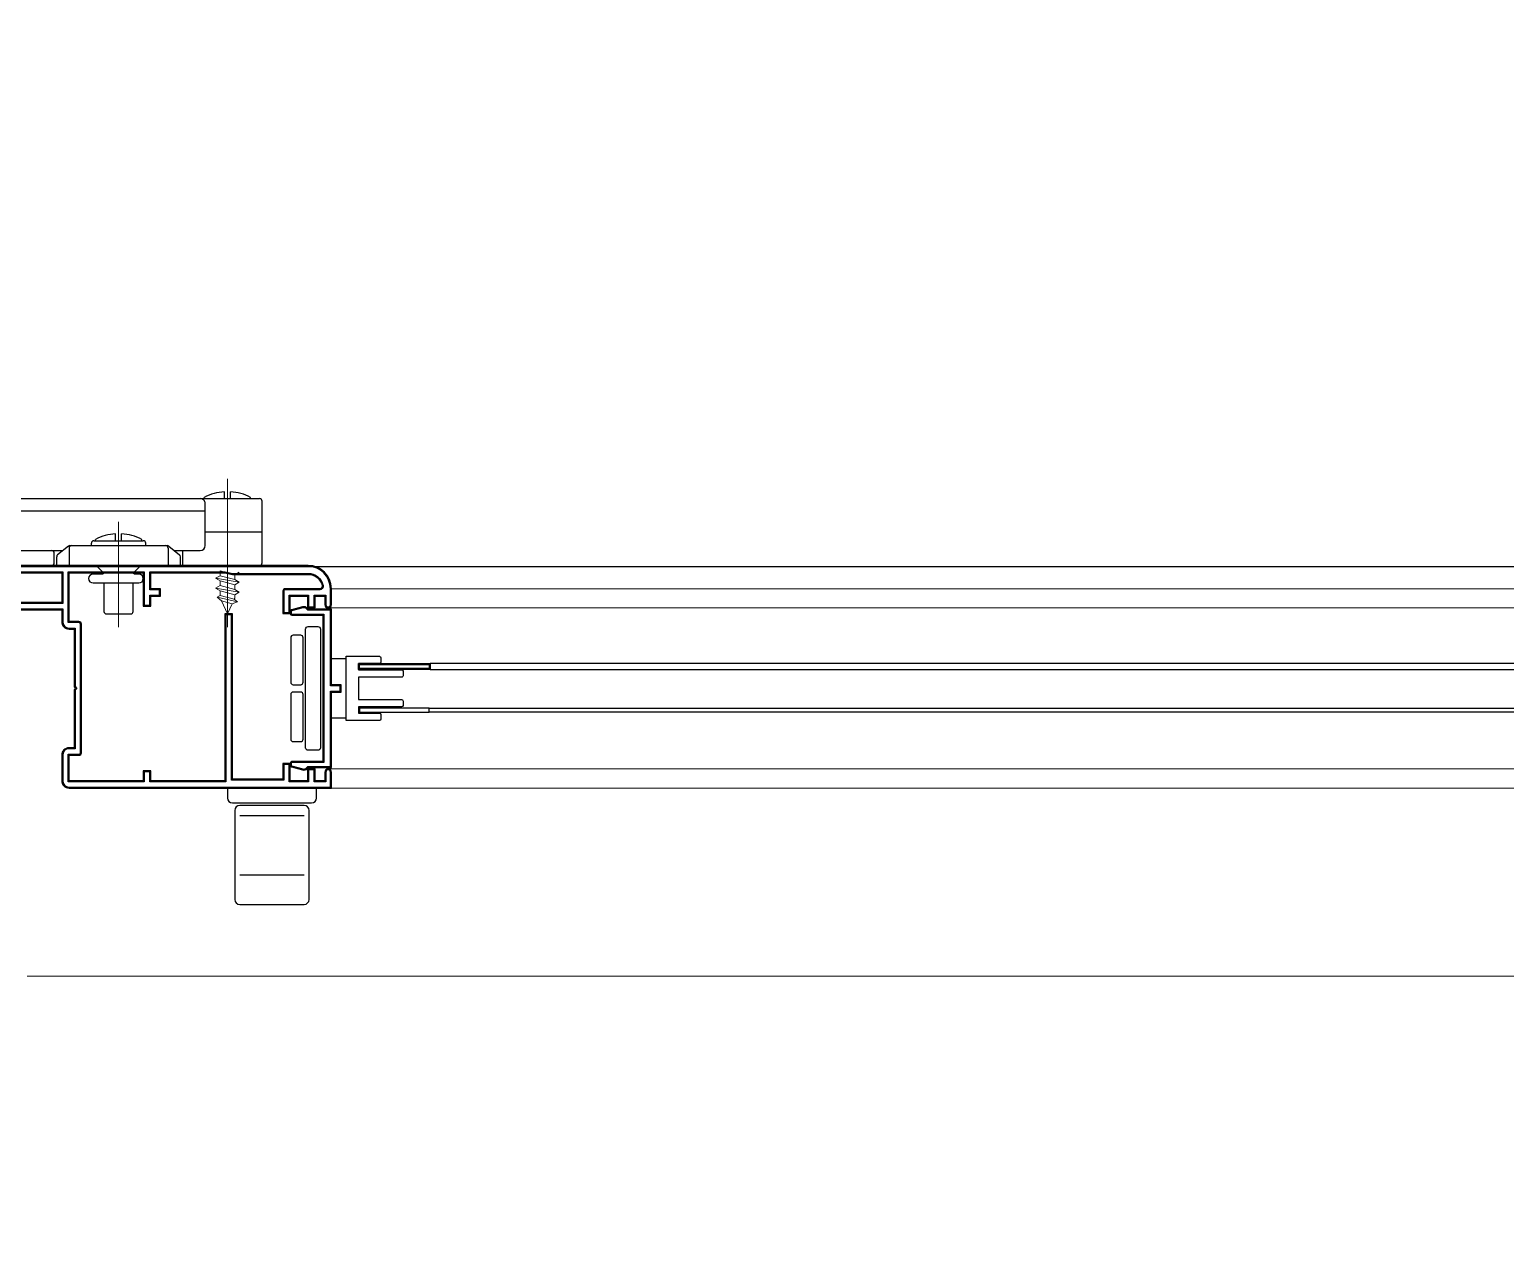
# Model space of a CAD drawing. Header units: millimetres. Extents: x 1251.1 to 1334.1, y 1577.6 to 1641.3.
# Drawn here: x 1276.8753 to 1277.1735, y 1620.4217 to 1620.668 of the extents above; entities that cross this region are included whole.
import ezdxf

# ---------------------------------------------------------------- set-up
doc = ezdxf.new("R2010")
doc.units = ezdxf.units.MM
doc.layers.add('MONTANTI sezioni - windows structure section', color=2, linetype='Continuous')
doc.layers.add('MURATURA', color=140, linetype='Continuous')
doc.layers.add('PROIEZIONI finissime - fine lines', color=251, linetype='Continuous', lineweight=9)

msp = doc.modelspace()

# ---------------------------------------------------------------- hatches: boundary and pattern name
h = msp.add_hatch()
h.set_pattern_fill('GRASS', color=256, scale=0.05399999999999999)
h.set_pattern_definition([(90, (0, 0), (-0.9698676609599999, 0.9698676609599999), [0.257175, -1.68256032192]), (45, (0, 0), (-0.9698676610754683, 0.9698676610754684), [0.257175, -1.114425]), (135, (0, 0), (-0.9698676610754684, -0.9698676610754683), [0.257175, -1.114425])])
h.paths.add_polyline_path([(1288.156753483145, 1623.663419884172), (1271.814513092768, 1623.663419884172), (1271.653388966745, 1615.164947138083), (1275.156753483145, 1615.164947138083), (1275.156753483145, 1616.859523159729), (1275.156753483145, 1618.059523159729), (1275.156753483145, 1620.559523159729), (1288.156753483145, 1620.559523159729)])
h = msp.add_hatch()
h.set_pattern_fill('GRASS', color=256, scale=10)
h.set_pattern_definition([(90, (0, 0), (-179.6051224, 179.6051224), [47.625, -311.5852448]), (45, (0, 0), (-179.605122421383, 179.6051224213831), [47.625, -206.375]), (135, (0, 0), (-179.6051224213831, -179.605122421383), [47.625, -206.375])])
h.paths.add_polyline_path([(1288.156753483145, 1623.663419884172), (1271.814513092768, 1623.663419884172), (1271.653388966745, 1615.164947138083), (1275.156753483145, 1615.164947138083), (1275.156753483145, 1616.859523159729), (1275.156753483145, 1618.059523159729), (1275.156753483145, 1620.559523159729), (1288.156753483145, 1620.559523159729)])

# ---------------------------------------------------------------- linework, layer by layer
at = {"layer": 'MONTANTI sezioni - windows structure section'}
for p, q in [((1276.914653483145, 1620.573217224021), (1276.914653483145, 1620.57459956167)), ((1276.915853483145, 1620.573217224021), (1276.915853483145, 1620.57459956167)), ((1276.856989455116, 1620.573217224021), (1276.921753483145, 1620.573217224021)), ((1276.910561388299, 1620.573288627666), (1276.910561388299, 1620.573473947819)), ((1276.910753483146, 1620.563717224021), (1276.910753483146, 1620.572217224021)), ((1276.919945577992, 1620.573288627666), (1276.919945577992, 1620.573473947819)), ((1276.922253483145, 1620.560217224021), (1276.922253483145, 1620.572717224021)), ((1276.857368146456, 1620.570717224021), (1276.910753483146, 1620.570717224021)), ((1276.892653483145, 1620.564717224021), (1276.892653483145, 1620.56609956167)), ((1276.893853483145, 1620.564717224021), (1276.893853483145, 1620.56609956167)), ((1276.922253483145, 1620.566467224021), (1276.910753483146, 1620.566467224021)), ((1276.858753483145, 1620.562717224021), (1276.882003483145, 1620.562717224021)), ((1276.883116526151, 1620.563607658426), (1276.880941135621, 1620.561867346002)), ((1276.883116526151, 1620.563607658426), (1276.880941135621, 1620.561867346002)), ((1276.883253483145, 1620.563217224021), (1276.883253483145, 1620.559717224021)), ((1276.883253483145, 1620.563217224021), (1276.883253483145, 1620.559717224021)), ((1276.883428873675, 1620.563717224021), (1276.903078092615, 1620.563717224021)), ((1276.887753483145, 1620.563717224021), (1276.887753483145, 1620.564217224021)), ((1276.887753483145, 1620.563717224021), (1276.887753483145, 1620.564217224021)), ((1276.888253483145, 1620.564717224021), (1276.898253483145, 1620.564717224021)), ((1276.888561388299, 1620.564788627666), (1276.888561388299, 1620.564973947819)), ((1276.888561388299, 1620.564788627666), (1276.888561388299, 1620.564973947819)), ((1276.897945577992, 1620.564788627666), (1276.897945577992, 1620.564973947819)), ((1276.898753483145, 1620.563717224021), (1276.898753483145, 1620.564217224021)), ((1276.903253483145, 1620.563217224021), (1276.903253483145, 1620.559717224021)), ((1276.903390440139, 1620.563607658426), (1276.905565830669, 1620.561867346002)), ((1276.904503483145, 1620.562717224021), (1276.909753483145, 1620.562717224021)), ((1276.906253483146, 1620.559717224021), (1276.906253483146, 1620.562717224021)), ((1276.861753483146, 1620.559717224021), (1276.879753483145, 1620.559717224021)), ((1276.880253483145, 1620.560217224021), (1276.880253483145, 1620.562217224021)), ((1276.880253483145, 1620.560217224021), (1276.880253483145, 1620.562217224021)), ((1276.880753483145, 1620.559717224021), (1276.880753483145, 1620.561476911597)), ((1276.880753483145, 1620.559717224021), (1276.880753483145, 1620.561476911597)), ((1276.880753483145, 1620.559717224021), (1276.905753483145, 1620.559717224021)), ((1276.905753483145, 1620.559717224021), (1276.905753483145, 1620.561476911597)), ((1276.906253483146, 1620.559717224021), (1276.921753483145, 1620.559717224021)), ((1276.890103483145, 1620.556167224021), (1276.896403483145, 1620.556167224021)), ((1276.939253483145, 1620.540867224021), (1276.936253483145, 1620.540867224021)), ((1277.391919423889, 1620.539867224021), (1276.956253483145, 1620.539867224021)), ((1276.956253483145, 1620.538667224021), (1277.391919423889, 1620.538667224021)), ((1276.956053483145, 1620.530867224021), (1277.391719423889, 1620.530867224021)), ((1277.391719423889, 1620.530067224021), (1276.956053483145, 1620.530067224021)), ((1276.939253483145, 1620.528867224021), (1276.936253483145, 1620.528867224021)), ((1276.917753483145, 1620.509217224021), (1276.930753483146, 1620.509217224021)), ((1276.917753483145, 1620.497217224021), (1276.930753483146, 1620.497217224021))]:
    msp.add_line(p, q, dxfattribs=at)
for points in [[(1276.873253483145, 1620.550717224021), (1276.881753483145, 1620.550717224021), (1276.881753483145, 1620.548367224021, 0.4142135623730951), (1276.883253483145, 1620.546867224021), (1276.884253483145, 1620.546867224021), (1276.884253483145, 1620.535167224021), (1276.884553483145, 1620.534867224021), (1276.884253483145, 1620.534567224021), (1276.884253483145, 1620.522867224021), (1276.883253483145, 1620.522867224021, 0.4142135623730951), (1276.881753483145, 1620.521367224021), (1276.881753483145, 1620.516217224021, 0.4142135623730951), (1276.883253483145, 1620.514717224021), (1276.936253483145, 1620.514717224021), (1276.936253483145, 1620.517967224021, 1), (1276.934953483145, 1620.517967224021), (1276.934953483145, 1620.516217224021), (1276.932953483145, 1620.516217224021), (1276.932953483145, 1620.518617224021), (1276.931453483145, 1620.518617224021), (1276.931453483145, 1620.516217224021), (1276.927953483145, 1620.516217224021), (1276.927953483145, 1620.519717224021), (1276.926453483145, 1620.519717224021), (1276.926453483145, 1620.516517224021), (1276.916253483145, 1620.516517224021), (1276.916253483145, 1620.549917224021), (1276.914753483145, 1620.549917224021), (1276.914753483145, 1620.516217224021), (1276.899753483145, 1620.516217224021), (1276.899753483145, 1620.518217224021), (1276.898253483145, 1620.518217224021), (1276.898253483145, 1620.516217224021), (1276.883253483145, 1620.516217224021), (1276.883253483145, 1620.521367224021), (1276.885253483145, 1620.521367224021, 0.4142135623730951), (1276.885753483145, 1620.521867224021), (1276.885753483145, 1620.547867224021, 0.4142135623730951), (1276.885253483145, 1620.548367224021), (1276.883253483145, 1620.548367224021), (1276.883253483145, 1620.558217224021), (1276.898253483145, 1620.558217224021), (1276.898253483145, 1620.551517224021), (1276.899753483145, 1620.551517224021), (1276.899753483145, 1620.553517224021), (1276.901753483145, 1620.553517224021), (1276.901753483145, 1620.555017224021), (1276.899753483145, 1620.555017224021), (1276.899753483145, 1620.558217224021), (1276.914753483145, 1620.558217224021), (1276.916253483145, 1620.557917224021), (1276.931553483145, 1620.557917224021, -0.3539972922353393), (1276.934389851006, 1620.555621390688, -0.4771078284050155), (1276.933900822064, 1620.555017224021), (1276.926953483145, 1620.555017224021, 0.4142135623730951), (1276.926453483145, 1620.554517224021), (1276.926453483145, 1620.550017224021), (1276.927953483145, 1620.550017224021), (1276.927953483145, 1620.553517224021), (1276.931453483145, 1620.553517224021), (1276.931453483145, 1620.551117224021), (1276.932953483145, 1620.551117224021), (1276.932953483145, 1620.553517224021), (1276.934953483145, 1620.553517224021), (1276.934953483145, 1620.551767224021, 1), (1276.936253483145, 1620.551767224021), (1276.936253483145, 1620.555017224021, 0.4142135623730951), (1276.931553483145, 1620.559717224021), (1276.865753483145, 1620.559717224021, 0.4142135623730951)], [(1276.873253483145, 1620.550917224021), (1276.881953483145, 1620.550917224021), (1276.881953483145, 1620.548367224021, 0.4142135623731002), (1276.883253483145, 1620.547067224021), (1276.884453483145, 1620.547067224021), (1276.884453483145, 1620.535250066733), (1276.884836325858, 1620.534867224021), (1276.884453483145, 1620.534484381308), (1276.884453483145, 1620.522667224021), (1276.883253483145, 1620.522667224021, 0.4142135623731002), (1276.881953483145, 1620.521367224021), (1276.881953483145, 1620.516217224021, 0.4142135623731002), (1276.883253483145, 1620.514917224021), (1276.936053483145, 1620.514917224021), (1276.936053483145, 1620.517967224021, 1), (1276.935153483145, 1620.517967224021), (1276.935153483145, 1620.516017224021), (1276.932753483145, 1620.516017224021), (1276.932753483145, 1620.518417224021), (1276.931653483146, 1620.518417224021), (1276.931653483146, 1620.516017224021), (1276.927753483145, 1620.516017224021), (1276.927753483145, 1620.519517224021), (1276.926653483145, 1620.519517224021), (1276.926653483145, 1620.516317224021), (1276.916053483145, 1620.516317224021), (1276.916053483145, 1620.549717224021), (1276.914953483145, 1620.549717224021), (1276.914953483145, 1620.516017224021), (1276.899553483145, 1620.516017224021), (1276.899553483145, 1620.518017224021), (1276.898453483145, 1620.518017224021), (1276.898453483145, 1620.516017224021), (1276.883053483145, 1620.516017224021), (1276.883053483145, 1620.521567224021), (1276.885253483145, 1620.521567224021, 0.4142135623731173), (1276.885553483145, 1620.521867224021), (1276.885553483145, 1620.547867224021, 0.4142135623731173), (1276.885253483145, 1620.548167224021), (1276.883053483145, 1620.548167224021), (1276.883053483145, 1620.558417224021), (1276.898453483145, 1620.558417224021), (1276.898453483145, 1620.551717224021), (1276.899553483145, 1620.551717224021), (1276.899553483145, 1620.553717224021), (1276.901553483145, 1620.553717224021), (1276.901553483145, 1620.554817224021), (1276.899553483145, 1620.554817224021), (1276.899553483145, 1620.558417224021), (1276.914773287048, 1620.558417224021), (1276.916273287048, 1620.558117224021), (1276.931553483145, 1620.558117224021, -0.3539972922353391), (1276.934585462582, 1620.555663057354, -0.4771078284050163), (1276.933900822064, 1620.554817224021), (1276.926953483145, 1620.554817224021, 0.4142135623731173), (1276.926653483145, 1620.554517224021), (1276.926653483145, 1620.550217224021), (1276.927753483145, 1620.550217224021), (1276.927753483145, 1620.553717224021), (1276.931653483146, 1620.553717224021), (1276.931653483146, 1620.551317224021), (1276.932753483145, 1620.551317224021), (1276.932753483145, 1620.553717224021), (1276.935153483145, 1620.553717224021), (1276.935153483145, 1620.551767224021, 1), (1276.936053483145, 1620.551767224021), (1276.936053483145, 1620.555017224021, 0.4142135623730966), (1276.931553483145, 1620.559517224021), (1276.865753483145, 1620.559517224021, 0.4142135623730968)], [(1276.915253483145, 1620.514717224021), (1276.915253483145, 1620.512717224021, 0.4142135623730951), (1276.916253483145, 1620.511717224021), (1276.932253483145, 1620.511717224021, 0.4142135623730937), (1276.933253483145, 1620.512717224021), (1276.933253483145, 1620.514717224021)]]:
    msp.add_lwpolyline(points, format="xyb", dxfattribs=at)
for points in [[(1276.890803483145, 1620.549917224021), (1276.895703483145, 1620.549917224021, 0.4142135623730935), (1276.896203483145, 1620.550417224021), (1276.896203483145, 1620.555967224021, -0.4142135623730945), (1276.896403483145, 1620.556167224021), (1276.897353483145, 1620.556167224021, 1.000000000000016), (1276.897353483145, 1620.557967224021), (1276.896486325858, 1620.557967224021, -0.6681786379192907), (1276.896344904502, 1620.558308645377), (1276.897753483145, 1620.559717224021), (1276.888753483145, 1620.559717224021), (1276.890162061789, 1620.558308645377, -0.6681786379192907), (1276.890020640433, 1620.557967224021), (1276.888103483145, 1620.557967224021, 1.000000000000016), (1276.888103483145, 1620.556167224021), (1276.890103483145, 1620.556167224021, -0.4142135623730945), (1276.890303483145, 1620.555967224021), (1276.890303483145, 1620.550417224021, 0.4142135623730965)], [(1276.863053483145, 1620.555717224021, -0.4142135623730988), (1276.865753483145, 1620.558417224021), (1276.881953483145, 1620.558417224021), (1276.881953483145, 1620.552017224021), (1276.871753483145, 1620.552017224021, 0.4142135623731173), (1276.871453483145, 1620.551717224021), (1276.871453483145, 1620.551217224021, -0.4142135623730856), (1276.870753483145, 1620.550517224021), (1276.863753483146, 1620.550517224021, -0.4142135623730856), (1276.863053483145, 1620.551217224021)], [(1276.863253483145, 1620.555717224021, -0.4142135623731018), (1276.865753483145, 1620.558217224021), (1276.881753483145, 1620.558217224021), (1276.881753483145, 1620.552217224021), (1276.871753483145, 1620.552217224021, 0.4142135623730943), (1276.871253483145, 1620.551717224021), (1276.871253483145, 1620.551217224021, -0.4142135623730951), (1276.870753483145, 1620.550717224021), (1276.863753483146, 1620.550717224021, -0.4142135623730951), (1276.863253483145, 1620.551217224021)], [(1276.927953483145, 1620.550426245673), (1276.927953483145, 1620.549967224021, 0.4142135623730843), (1276.928253483145, 1620.549667224021), (1276.934553483145, 1620.549667224021), (1276.934553483145, 1620.520067224021), (1276.928253483145, 1620.520067224021, 0.4142135623730843), (1276.927953483145, 1620.519767224021), (1276.927953483145, 1620.519308202368, 0.3394542588633662), (1276.928175837432, 1620.519018424621), (1276.930440706994, 1620.51841155465, 0.2679491924311567), (1276.93140663282, 1620.518670373695), (1276.931603483145, 1620.518867224021), (1276.936253483145, 1620.518867224021), (1276.936253483145, 1620.534117224021), (1276.938253483145, 1620.534117224021), (1276.938253483145, 1620.535617224021), (1276.936253483145, 1620.535617224021), (1276.936253483145, 1620.550867224021), (1276.931603483145, 1620.550867224021), (1276.93140663282, 1620.551064074346, 0.2679491924311567), (1276.930440706994, 1620.551322893391), (1276.928175837432, 1620.550716023421, 0.3394542588633662)], [(1276.928153483145, 1620.550426245673), (1276.928153483145, 1620.549967224021, 0.4142135623731616), (1276.928253483145, 1620.549867224021), (1276.934753483145, 1620.549867224021), (1276.934753483145, 1620.519867224021), (1276.928253483145, 1620.519867224021, 0.414213562373245), (1276.928153483145, 1620.519767224021), (1276.928153483145, 1620.519308202368, 0.3394542588633766), (1276.928227601241, 1620.519211609786), (1276.930492470803, 1620.518604739816, 0.2679491924311538), (1276.931265211464, 1620.518811795052), (1276.931520640433, 1620.519067224021), (1276.936053483145, 1620.519067224021), (1276.936053483145, 1620.534317224021), (1276.938053483145, 1620.534317224021), (1276.938053483145, 1620.535417224021), (1276.936053483145, 1620.535417224021), (1276.936053483145, 1620.550667224021), (1276.931520640433, 1620.550667224021), (1276.931265211464, 1620.55092265299, 0.2679491924311561), (1276.930492470803, 1620.551129708226), (1276.928227601241, 1620.550522838256, 0.3394542588633804)], [(1276.928053483145, 1620.536117224021, 0.4142135623730958), (1276.928553483145, 1620.535617224021), (1276.930053483145, 1620.535617224021, 0.4142135623730943), (1276.930553483145, 1620.536117224021), (1276.930553483145, 1620.545117224021, 0.4142135623730958), (1276.930053483145, 1620.545617224021), (1276.928553483145, 1620.545617224021, 0.4142135623730943), (1276.928053483145, 1620.545117224021)], [(1276.934053483145, 1620.522867224021, -0.4142135623730965), (1276.933553483145, 1620.522367224021), (1276.931553483145, 1620.522367224021, -0.4142135623730951), (1276.931053483145, 1620.522867224021), (1276.931053483145, 1620.546867224021, -0.4142135623730948), (1276.931553483145, 1620.547367224021), (1276.933553483145, 1620.547367224021, -0.4142135623730954), (1276.934053483145, 1620.546867224021)], [(1276.950453483145, 1620.538617224021, -0.4142135623730951), (1276.950753483145, 1620.538317224021), (1276.950753483145, 1620.537417224021, -0.4142135623730979), (1276.950453483145, 1620.537117224021), (1276.941753483145, 1620.537117224021), (1276.941753483145, 1620.532617224021), (1276.950453483145, 1620.532617224021, -0.4142135623730917), (1276.950753483145, 1620.532317224021), (1276.950753483145, 1620.531417224021, -0.4142135623730979), (1276.950453483145, 1620.531117224021), (1276.941753483145, 1620.531117224021), (1276.941753483145, 1620.529867224021), (1276.945953483145, 1620.529867224021, -0.4142135623730974), (1276.946253483145, 1620.529567224021), (1276.946253483145, 1620.528667224021, -0.4142135623730921), (1276.945953483145, 1620.528367224021), (1276.939253483145, 1620.528367224021), (1276.939253483145, 1620.541367224021), (1276.945953483145, 1620.541367224021, -0.4142135623730951), (1276.946253483145, 1620.541067224021), (1276.946253483145, 1620.540167224021, -0.4142135623730951), (1276.945953483145, 1620.539867224021), (1276.941753483145, 1620.539867224021), (1276.941753483145, 1620.538617224021)], [(1276.928053483145, 1620.524617224021, 0.4142135623730951), (1276.928553483145, 1620.524117224021), (1276.930053483145, 1620.524117224021, 0.4142135623730951), (1276.930553483145, 1620.524617224021), (1276.930553483145, 1620.533617224021, 0.4142135623730945), (1276.930053483145, 1620.534117224021), (1276.928553483145, 1620.534117224021, 0.4142135623730951), (1276.928053483145, 1620.533617224021)], [(1276.931753483145, 1620.510217224021, 0.4142135623730948), (1276.930753483146, 1620.511217224021), (1276.917753483145, 1620.511217224021, 0.4142135623730951), (1276.916753483145, 1620.510217224021), (1276.916753483145, 1620.492217224021, 0.4142135623730951), (1276.917753483145, 1620.491217224021), (1276.930753483146, 1620.491217224021, 0.4142135623730955), (1276.931753483145, 1620.492217224021)]]:
    msp.add_lwpolyline(points, format="xyb", close=True, dxfattribs=at)
for points in [[(1276.941753483145, 1620.539867224021), (1276.956253483145, 1620.539867224021), (1276.956253483145, 1620.538667224021), (1276.941753483145, 1620.538667224021)], [(1276.941953483145, 1620.539667224021), (1276.956053483145, 1620.539667224021), (1276.956053483145, 1620.538867224021), (1276.941953483145, 1620.538867224021)], [(1276.941953483145, 1620.530867224021), (1276.941953483145, 1620.530067224021), (1276.956053483145, 1620.530067224021), (1276.956053483145, 1620.530867224021)]]:
    msp.add_lwpolyline(points, close=True, dxfattribs=at)
for centre, radius, start, end in [((1276.915253483146, 1620.564417224021), 0.0102, 93.37228668341787, 117.3877075305042), ((1276.915253483146, 1620.564417224021), 0.0102, 62.61229246949583, 86.62771331658216), ((1276.909753483145, 1620.572217224021), 0.000999999999999999, 0, 90.00000000000001), ((1276.921753483145, 1620.572717224021), 0.0004999999999999995, 0, 90.00000000000001), ((1276.893253483145, 1620.555917224021), 0.0102, 93.37228668341787, 117.3877075305042), ((1276.893253483145, 1620.555917224021), 0.0102, 62.61229246949583, 86.62771331658216), ((1276.879753483145, 1620.562217224021), 0.0004999999999999995, 0, 90.00000000000001), ((1276.879753483145, 1620.562217224021), 0.0004999999999999995, 0, 90.00000000000001), ((1276.883428873675, 1620.563217224021), 0.0004999999999999995, 90.00000000000001, 128.6598082540758), ((1276.883428873675, 1620.563217224021), 0.0004999999999999995, 90.00000000000001, 128.6598082540758), ((1276.883753483145, 1620.563217224021), 0.0004999999999999995, 90.00000000000001, 180), ((1276.883753483145, 1620.563217224021), 0.0004999999999999995, 90.00000000000001, 180), ((1276.888253483145, 1620.564217224021), 0.0004999999999999995, 90.00000000000001, 180), ((1276.888253483145, 1620.564217224021), 0.0004999999999999995, 90.00000000000001, 180), ((1276.898253483145, 1620.564217224021), 0.0004999999999999995, 0, 90.00000000000001), ((1276.902753483145, 1620.563217224021), 0.0004999999999999995, 0, 90.00000000000001), ((1276.903078092615, 1620.563217224021), 0.0004999999999999995, 51.34019174592423, 90.00000000000001), ((1276.909753483145, 1620.563717224021), 0.000999999999999999, 270, 0), ((1276.879753483145, 1620.560217224021), 0.0004999999999999995, 270, 0), ((1276.879753483145, 1620.560217224021), 0.0004999999999999995, 270, 0), ((1276.881253483145, 1620.561476911597), 0.0004999999999999995, 128.6598082540758, 180), ((1276.881253483145, 1620.561476911597), 0.0004999999999999995, 128.6598082540758, 180), ((1276.905253483145, 1620.561476911597), 0.0004999999999999995, 0, 51.34019174592423), ((1276.921753483145, 1620.560217224021), 0.0004999999999999995, 270, 0)]:
    msp.add_arc(centre, radius, start, end, dxfattribs=at)
at = {"layer": 'MURATURA'}
msp.add_line((1275.156753483145, 1620.559523159729), (1288.156753483145, 1620.559523159729), dxfattribs=at)
at = {"layer": 'PROIEZIONI finissime - fine lines'}
for p, q in [((1276.915253483146, 1620.577217224021), (1276.915253483146, 1620.54725905078)), ((1276.893253483145, 1620.54725905078), (1276.893253483145, 1620.568549103464)), ((1276.913753483145, 1620.557646340708), (1276.912853483145, 1620.557126725466)), ((1276.912853483145, 1620.557126725466), (1276.917653483145, 1620.556326832193)), ((1276.913753483145, 1620.556611064528), (1276.912853483145, 1620.557126725466)), ((1276.913753483145, 1620.557646340708), (1276.913753483145, 1620.558611064528)), ((1276.913753483145, 1620.558611064528), (1276.916753483145, 1620.557807216951)), ((1276.913753483145, 1620.557646340708), (1276.916753483145, 1620.556842493131)), ((1276.913753483145, 1620.555646340708), (1276.913753483145, 1620.556611064528)), ((1276.913753483145, 1620.556611064528), (1276.916753483145, 1620.55580721695)), ((1276.916753483145, 1620.557807216951), (1276.917653483145, 1620.558326832193)), ((1276.916753483145, 1620.556842493131), (1276.916753483145, 1620.557807216951)), ((1276.917653483145, 1620.556326832193), (1276.916753483145, 1620.556842493131)), ((1276.913753483145, 1620.555646340708), (1276.912853483145, 1620.555126725466)), ((1276.913753483145, 1620.554611064528), (1276.912853483145, 1620.555126725466)), ((1276.912853483145, 1620.555126725466), (1276.917653483145, 1620.554326832193)), ((1276.913177559759, 1620.553288566419), (1276.913753483145, 1620.553646340708)), ((1276.913753483145, 1620.555646340708), (1276.916753483145, 1620.554842493131)), ((1276.913753483145, 1620.554611064528), (1276.916753483145, 1620.55380721695)), ((1276.913753483145, 1620.553646340708), (1276.913753483145, 1620.554611064528)), ((1276.913753483145, 1620.553646340708), (1276.91663265555, 1620.552874868788)), ((1276.916753483145, 1620.55580721695), (1276.917653483145, 1620.556326832193)), ((1276.916753483145, 1620.554842493131), (1276.916753483145, 1620.55580721695)), ((1276.917653483145, 1620.554326832193), (1276.916753483145, 1620.554842493131)), ((1276.916753483145, 1620.55380721695), (1276.917653483145, 1620.554326832193)), ((1276.916753483145, 1620.553133984401), (1276.916753483145, 1620.55380721695)), ((1276.936253483145, 1620.555017224021), (1277.370419423889, 1620.555017224021)), ((1276.914032142238, 1620.552536398049), (1276.913177559759, 1620.553288566419)), ((1276.913192265741, 1620.55327906074), (1276.917260802183, 1620.552389234915)), ((1276.914032142238, 1620.552536398049), (1276.916203517721, 1620.551954579742)), ((1276.915253483146, 1620.549917224021), (1276.914032142238, 1620.552536398049)), ((1276.915253483146, 1620.549917224021), (1276.916203517721, 1620.551954579742)), ((1276.916203517721, 1620.551954579742), (1276.917260802183, 1620.552389234915)), ((1276.91663265555, 1620.552874868788), (1276.916753483145, 1620.553133984401)), ((1276.917282324399, 1620.552385633535), (1276.91663265555, 1620.552874868788)), ((1276.935603483145, 1620.551117224021), (1277.370419423889, 1620.551117224021)), ((1276.935603483145, 1620.518617224021), (1277.370419423889, 1620.518617224021)), ((1276.936253483145, 1620.514717224021), (1277.370419423889, 1620.514717224021)), ((1276.874753483145, 1620.476717224021), (1278.074753483145, 1620.476717224021))]:
    msp.add_line(p, q, dxfattribs=at)

doc.saveas('drawing.dxf')
